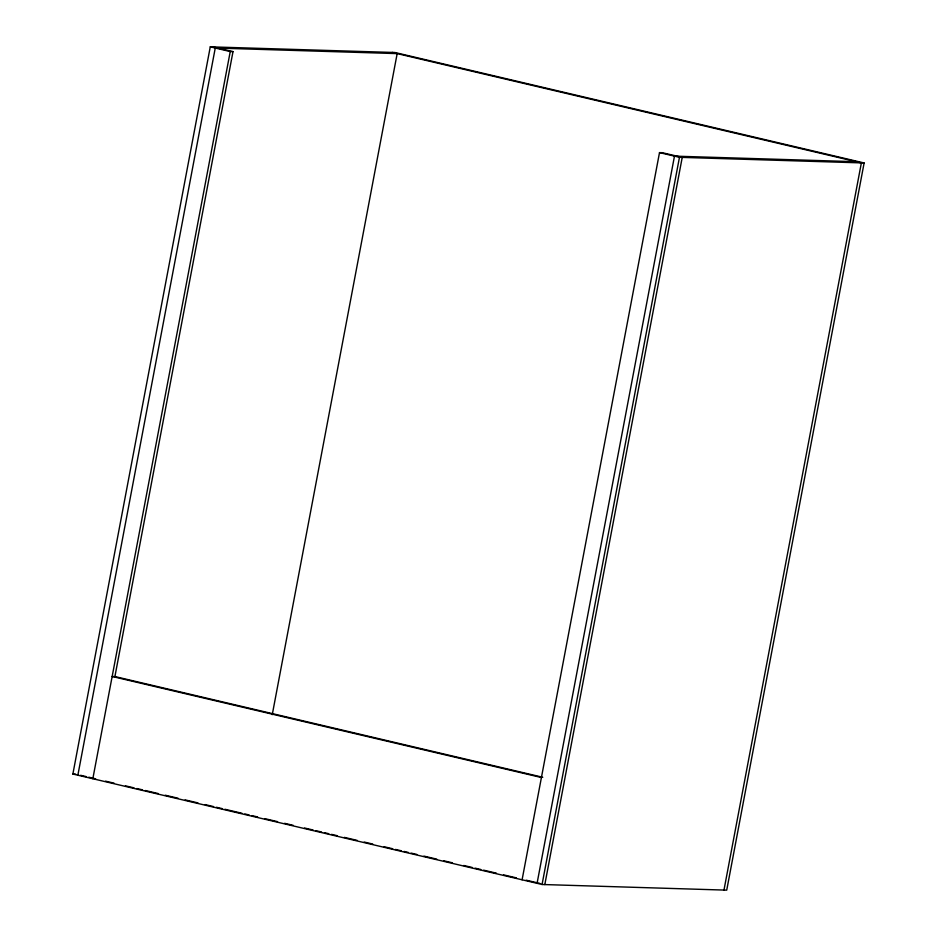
<?xml version="1.0" encoding="UTF-8"?>
<svg xmlns="http://www.w3.org/2000/svg" width="937" height="937" viewBox="0 0 937 937"><rect width="100%" height="100%" fill="white"/><g stroke="black" fill="none" stroke-linecap="round" stroke-linejoin="round"><path stroke-width="1.41" d="M72.875 774.032L210.275 46.85L394.934 52.507L864.125 162.968L726.725 890.15L542.066 884.493L72.875 774.032L75.628 774.114M77.865 775.204L215.264 48.021L397.171 53.608L272.257 714.673M92.833 778.729L230.244 51.547L232.997 51.64L114.911 676.549L112.159 676.467L541.422 777.523M522.096 879.784L659.507 152.614L662.26 152.696L682.23 157.393L544.819 884.575M537.077 883.31L674.476 156.139L856.383 161.714M542.066 884.493L679.466 157.311L864.125 162.968M723.973 890.068L861.372 162.886L392.181 52.425M213.027 46.932L232.997 51.64M210.275 46.85L230.244 51.547M659.507 152.614L679.466 157.311M114.911 676.549L542.757 777.277M80.617 775.286L86.063 776.574M88.792 777.206L95.597 778.811M105.541 781.153L114.068 783.168M125.441 785.838L133.968 787.853M136.814 788.521L142.506 789.856M145.34 790.523L158.142 793.534M165.24 795.208L178.042 798.219M185.139 799.893L197.941 802.904M205.039 804.578L213.566 806.593M216.412 807.261L222.104 808.596M224.939 809.263L242.004 813.281M244.838 813.948L249.101 814.956M251.948 815.623L257.64 816.959M264.738 818.633L277.539 821.644M284.637 823.318L293.164 825.321M304.537 828.003L313.075 830.006M315.91 830.686L321.602 832.021M324.436 832.688L328.7 833.696M331.546 834.363L337.238 835.699M344.336 837.373L357.138 840.384M364.235 842.058L372.774 844.061M384.135 846.743L392.673 848.746M395.508 849.426L401.2 850.761M404.034 851.428L408.298 852.436M411.144 853.103L416.836 854.439M423.934 856.113L436.736 859.124M443.833 860.798L452.372 862.801M463.733 865.483L472.271 867.486M475.106 868.154L480.798 869.501M483.633 870.168L496.434 873.179M503.532 874.853L516.334 877.864M526.219 880.194L539.829 883.392"/></g></svg>
